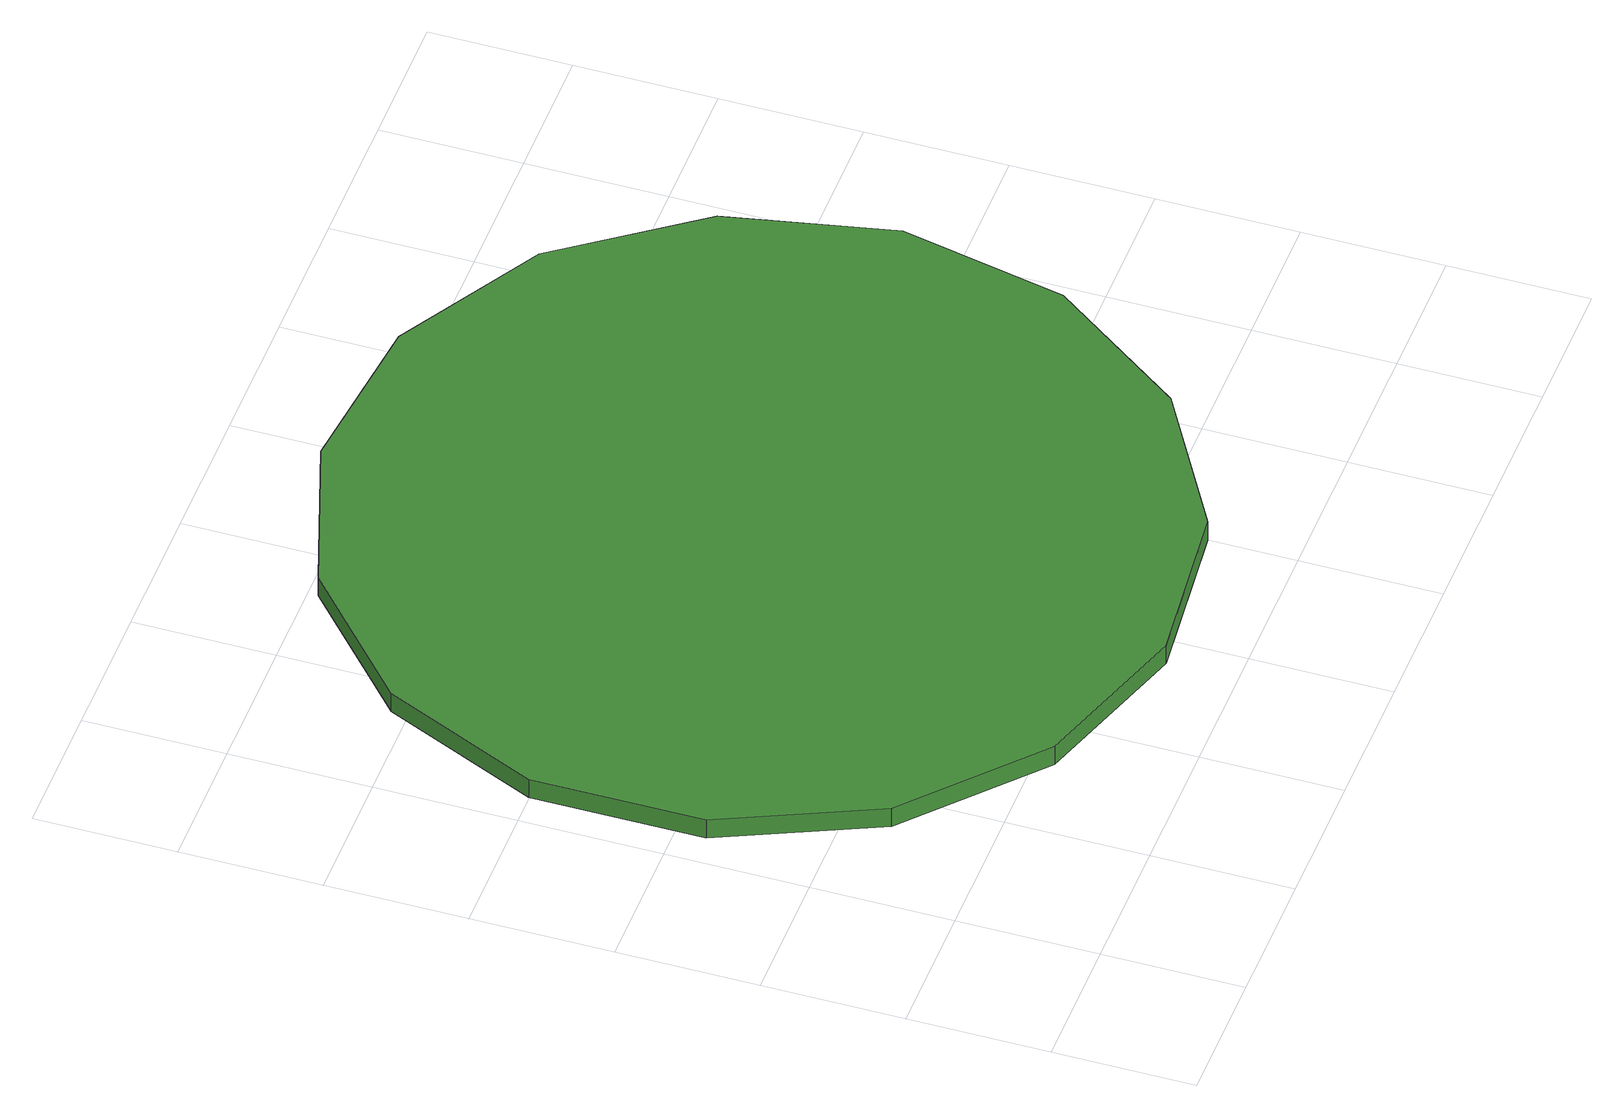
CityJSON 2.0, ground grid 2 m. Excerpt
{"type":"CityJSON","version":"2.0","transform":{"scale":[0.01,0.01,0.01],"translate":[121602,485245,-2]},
"CityObjects":{
"tree1":{"type":"SolitaryVegetationObject","attributes":{"function":"something"}},
"tree2":{"type":"SolitaryVegetationObject","attributes":{"function":"something"},"geometry":[{"type":"MultiSurface","lod":"1","boundaries":[[[0,1,2,3,4,5,6,7,8,9,10,11,12,13,14]],[[15,16,17,18,19,20,21,22,23,24,25,26,27,28,29]],[[0,29,28,1]],[[1,28,27,2]],[[2,27,26,3]],[[3,26,25,4]],[[4,25,24,5]],[[5,24,23,6]],[[6,23,22,7]],[[7,22,21,8]],[[8,21,20,9]],[[9,20,19,10]],[[10,19,18,11]],[[11,18,17,12]],[[12,17,16,13]],[[13,16,15,14]],[[14,15,29,0]]]}]},
"tree3":{"type":"SolitaryVegetationObject","attributes":{"function":"something"}},
"tree4":{"type":"SolitaryVegetationObject","attributes":{"function":"something"}},
"tree5":{"type":"SolitaryVegetationObject","attributes":{"function":"something"}}
},
"vertices":[
[1204,680,128],[1153,918,128],[1010,1114,128],[800,1236,128],[558,1261,128],[327,1186,128],[146,1024,128],[47,802,128],[47,558,128],[146,336,128],[327,174,128],[558,99,128],[800,124,128],[1010,246,128],[1153,442,128],[1153,442,96],[1010,246,96],[800,124,96],[558,99,96],[327,174,96],[146,336,96],[47,558,96],[47,802,96],[146,1024,96],[327,1186,96],[558,1261,96],[800,1236,96],[1010,1114,96],[1153,918,96],[1204,680,96]
]}
